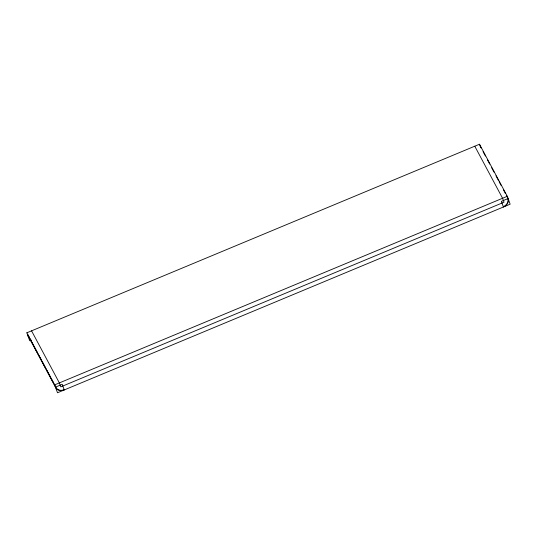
<?xml version="1.0" encoding="UTF-8"?>
<svg xmlns="http://www.w3.org/2000/svg" width="537" height="537" viewBox="0 0 537 537"><rect width="100%" height="100%" fill="white"/><g stroke="black" fill="none" stroke-linecap="round" stroke-linejoin="round"><path stroke-width="0.81" d="M26.85 332.806L479.494 144.238L507.29 196.3L510.15 204.194L57.506 392.762L54.646 384.875L26.85 332.806L29.71 340.7L31.26 340.055M54.646 384.875L507.29 196.3M55.734 387.016L62.205 384.317L64.165 389.734A7.021 5.739 -28.1 0 1 55.734 387.016L54.17 384.083M481.092 147.957L480.306 146.494A7.317 5.974 -28.1 0 1 480.447 146.943M483.052 151.622L485.401 156.025M487.354 159.69L489.704 164.087M491.664 167.759L494.013 172.155M495.966 175.821L498.316 180.224M499.101 181.687L501.061 185.352M503.411 189.756L505.364 193.421M506.539 195.622L508.109 198.556A7.317 5.974 -28.1 0 1 503.417 207M474.775 146.198L502.572 198.26L504.008 202.207L60.795 386.855L59.365 382.908L31.562 330.846M28.723 336.417L27.937 334.954A7.021 5.739 -28.1 0 0 28.112 335.37M29.501 337.887L33.026 344.486M33.811 345.949L37.335 352.547M38.114 354.017L41.638 360.616M42.423 362.086L45.947 368.684M46.732 370.147L50.256 376.746M51.035 378.216L53.385 382.613M479.494 144.238L480.528 147.104M28.857 336.491A7.021 5.739 -28.1 0 1 28.32 335.766M29.327 337.317A7.317 5.974 -28.1 0 1 28.964 337.008M28.629 336.665A7.317 5.974 -28.1 0 1 27.669 335.061L55.465 387.123A7.317 5.974 -28.1 0 0 64.245 389.956M507.841 198.663L501.37 201.362L503.33 206.772A7.021 5.739 -28.1 0 0 507.841 198.663"/></g></svg>
